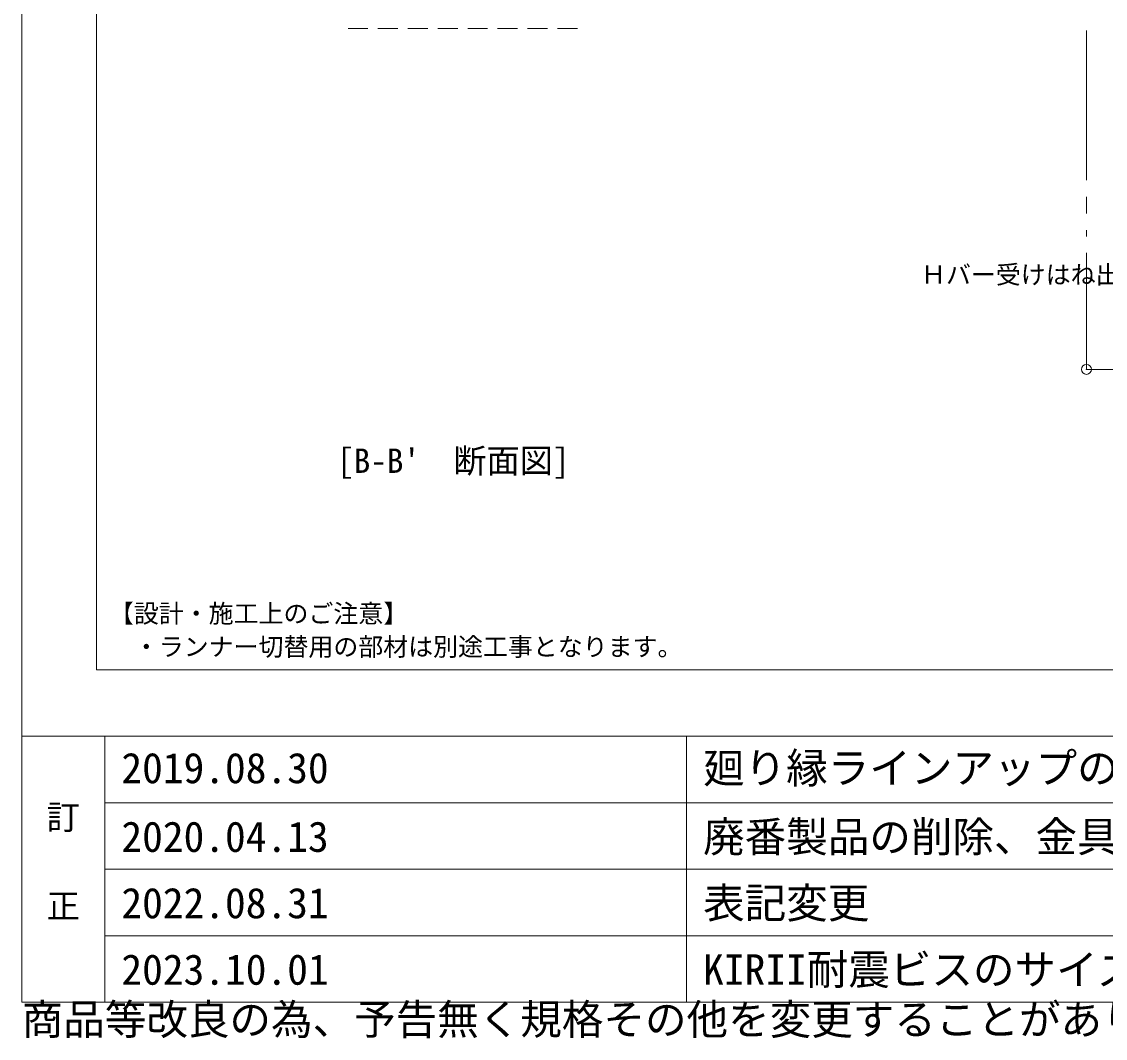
# Model space of a CAD drawing. Units: millimetres on the paper, with parts at other scales. Extents: x -195 to 195, y -140 to 138.
# Drawn here: x -195 to -129.8, y -139.7 to -78.5 of the extents above; entities that cross this region are included whole.
import ezdxf
from ezdxf.enums import TextEntityAlignment as Align

# ---------------------------------------------------------------- set-up
doc = ezdxf.new("R2010")
doc.units = ezdxf.units.MM
doc.header["$PDMODE"] = 32
doc.header["$PDSIZE"] = 0.6
doc.linetypes.add('CHAIN2', pattern=[12, 9, -1, 1, -1])
doc.linetypes.add('DASHED1', pattern=[1.8, 1.2, -0.6])
for name, color, linetype, lineweight in [('8-0_中心線', 4, 'CHAIN2', 9), ('8-5_寸法', 4, 'Continuous', 9), ('8-6_文字', 7, 'Continuous', 18), ('8-9_躯体他', 4, 'DASHED1', 9), ('F-3_図面枠', 3, 'Continuous', 18)]:
    doc.layers.add(name, color=color, linetype=linetype, lineweight=lineweight)
doc.layers.add('F-6_文字', color=7, linetype='Continuous')
doc.styles.add('ＭＳ ゴシック', font='')
doc.styles.get('ＭＳ ゴシック').set_extended_font_data('MS Gothic')

msp = doc.modelspace()

# ---------------------------------------------------------------- linework, layer by layer
at = {"layer": '8-0_中心線'}
msp.add_line((-130.934, 4.946), (-130.934, -91.435), dxfattribs=at)
at = {"layer": '8-5_寸法'}
for q in [(-130.934, -92.435), (-121.676, -99.435)]:
    msp.add_line((-130.934, -99.435), q, dxfattribs=at)
at = {"layer": '8-5_寸法', "color": 7}
msp.add_point((-130.934, -99.435), dxfattribs=at)
at = {"layer": '8-9_躯体他'}
msp.add_line((-161.564, -78.925), (-175.564, -78.925), dxfattribs=at)
at = {"layer": 'F-3_図面枠'}
for p, q in [((-190.5, 24.5), (-190.5, -117.5)), ((-190.5, -117.5), (-1.5, -117.5)), ((-195, -121.5), (195, -121.5))]:
    msp.add_line(p, q, dxfattribs=at)
at = {"layer": 'F-3_図面枠', "color": 7}
msp.add_line((-190, -121.5), (-190, -137.5), dxfattribs=at)
at = {"layer": 'F-3_図面枠', "color": 4, "lineweight": 9}
for p, q in [((-190, -121.5), (-190, -137.5)), ((-155, -121.5), (-155, -137.5)), ((-190, -125.5), (-75, -125.5)), ((-190, -129.5), (-75, -129.5)), ((-190, -133.5), (-75, -133.5))]:
    msp.add_line(p, q, dxfattribs=at)
at = {"layer": 'F-3_図面枠'}
msp.add_lwpolyline([(-195, 137.5), (-195, -137.5), (195, -137.5)], dxfattribs=at)

# ---------------------------------------------------------------- texts
at = {"layer": '8-5_寸法', "style": 'ＭＳ ゴシック'}
msp.add_text('Ｈバー受けはね出し寸法：', height=1.1, dxfattribs=at).set_placement((-140.887, -94.616), align=Align.BOTTOM_LEFT)
at = {"layer": '8-6_文字', "style": 'ＭＳ ゴシック'}
for s, height, p in [("[B-B'\u3000断面図]", 1.466, (-176.018, -106.103)), ('【設計・施工上のご注意】', 1.1, (-189.75, -115)), ('\u3000・ランナー切替用の部材は別途工事となります。', 1.1, (-189.75, -117))]:
    msp.add_text(s, height=height, dxfattribs=at).set_placement(p, align=Align.BOTTOM_LEFT)
at = {"layer": 'F-6_文字', "style": 'ＭＳ ゴシック'}
for s, height, p in [('2019.08.30', 1.833, (-189, -124.878)), ('廻り縁ラインアップの変更、パーツ名称の変更', 1.833, (-154, -124.878)), ('訂', 1.466, (-193.5, -127.546)), ('廃番製品の削除、金具形状の変更', 1.833, (-154, -129.016)), ('2020.04.13', 1.833, (-189, -129.009)), ('表記変更', 1.833, (-154, -133)), ('正', 1.466, (-193.5, -132.881)), ('2022.08.31', 1.833, (-189, -133)), ('2023.10.01', 1.833, (-189, -137)), ('KIRII耐震ビスのサイズ修正', 1.833, (-154, -137)), ('商品等改良の為、予告無く規格その他を変更することがありますのでご了承ください。', 1.833, (-195, -140))]:
    msp.add_text(s, height=height, dxfattribs=at).set_placement(p, align=Align.BOTTOM_LEFT)

doc.saveas('drawing.dxf')
